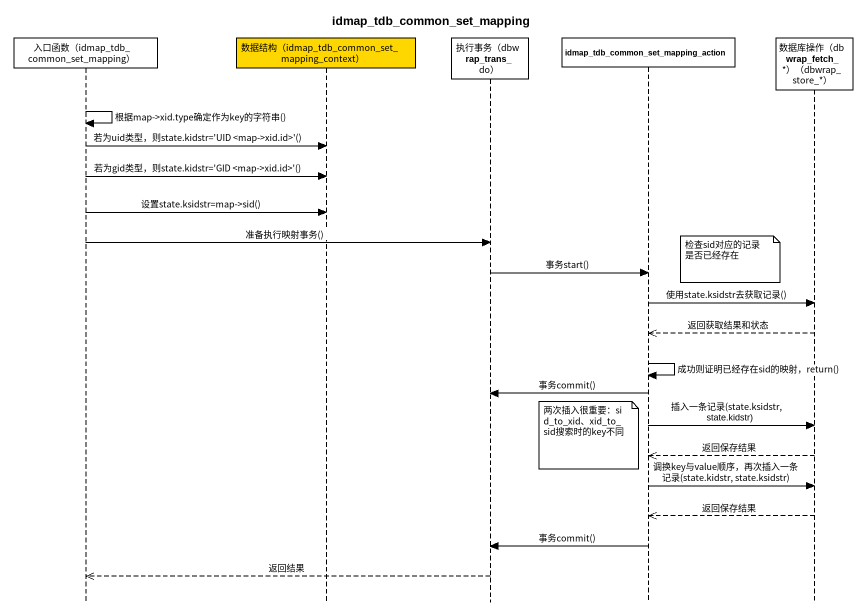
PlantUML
@startuml
title idmap_tdb_common_set_mapping
hide footbox
participant "入口函数（idmap_tdb_common_set_mapping）" as 入口函数_idmap_tdb_common_set
participant "数据结构（idmap_tdb_common_set_mapping_context）" as 数据结构_idmap_tdb_common_set #FFD700
participant "执行事务（dbwrap_trans_do）" as 执行事务_dbwrap_trans_do
participant "idmap_tdb_common_set_mapping_action" as idmap_tdb_common_set
participant "数据库操作（dbwrap_fetch_*）（dbwrap_store_*）" as 数据库操作_dbwrap_fetch_dbwrap

入口函数_idmap_tdb_common_set -> 入口函数_idmap_tdb_common_set : 根据map->xid.type确定作为key的字符串()
入口函数_idmap_tdb_common_set -> 数据结构_idmap_tdb_common_set : 若为uid类型，则state.kidstr='UID <map->xid.id>'()
入口函数_idmap_tdb_common_set -> 数据结构_idmap_tdb_common_set : 若为gid类型，则state.kidstr='GID <map->xid.id>'()
入口函数_idmap_tdb_common_set -> 数据结构_idmap_tdb_common_set : 设置state.ksidstr=map->sid()
入口函数_idmap_tdb_common_set -> 执行事务_dbwrap_trans_do : 准备执行映射事务()
note right of idmap_tdb_common_set : 检查sid对应的记录是否已经存在
执行事务_dbwrap_trans_do -> idmap_tdb_common_set : 事务start()
idmap_tdb_common_set -> 数据库操作_dbwrap_fetch_dbwrap : 使用state.ksidstr去获取记录()
数据库操作_dbwrap_fetch_dbwrap -->> idmap_tdb_common_set : 返回获取结果和状态
idmap_tdb_common_set -> idmap_tdb_common_set : 成功则证明已经存在sid的映射，return()
idmap_tdb_common_set -> 执行事务_dbwrap_trans_do : 事务commit()
idmap_tdb_common_set -> 数据库操作_dbwrap_fetch_dbwrap : 插入一条记录(state.ksidstr, state.kidstr)
note left of idmap_tdb_common_set : 两次插入很重要：sid_to_xid、xid_to_sid搜索时的key不同
数据库操作_dbwrap_fetch_dbwrap -->> idmap_tdb_common_set : 返回保存结果
idmap_tdb_common_set -> 数据库操作_dbwrap_fetch_dbwrap : 调换key与value顺序，再次插入一条记录(state.kidstr, state.ksidstr)
数据库操作_dbwrap_fetch_dbwrap -->> idmap_tdb_common_set : 返回保存结果
idmap_tdb_common_set -> 执行事务_dbwrap_trans_do : 事务commit()
执行事务_dbwrap_trans_do -->> 入口函数_idmap_tdb_common_set : 返回结果
@enduml
